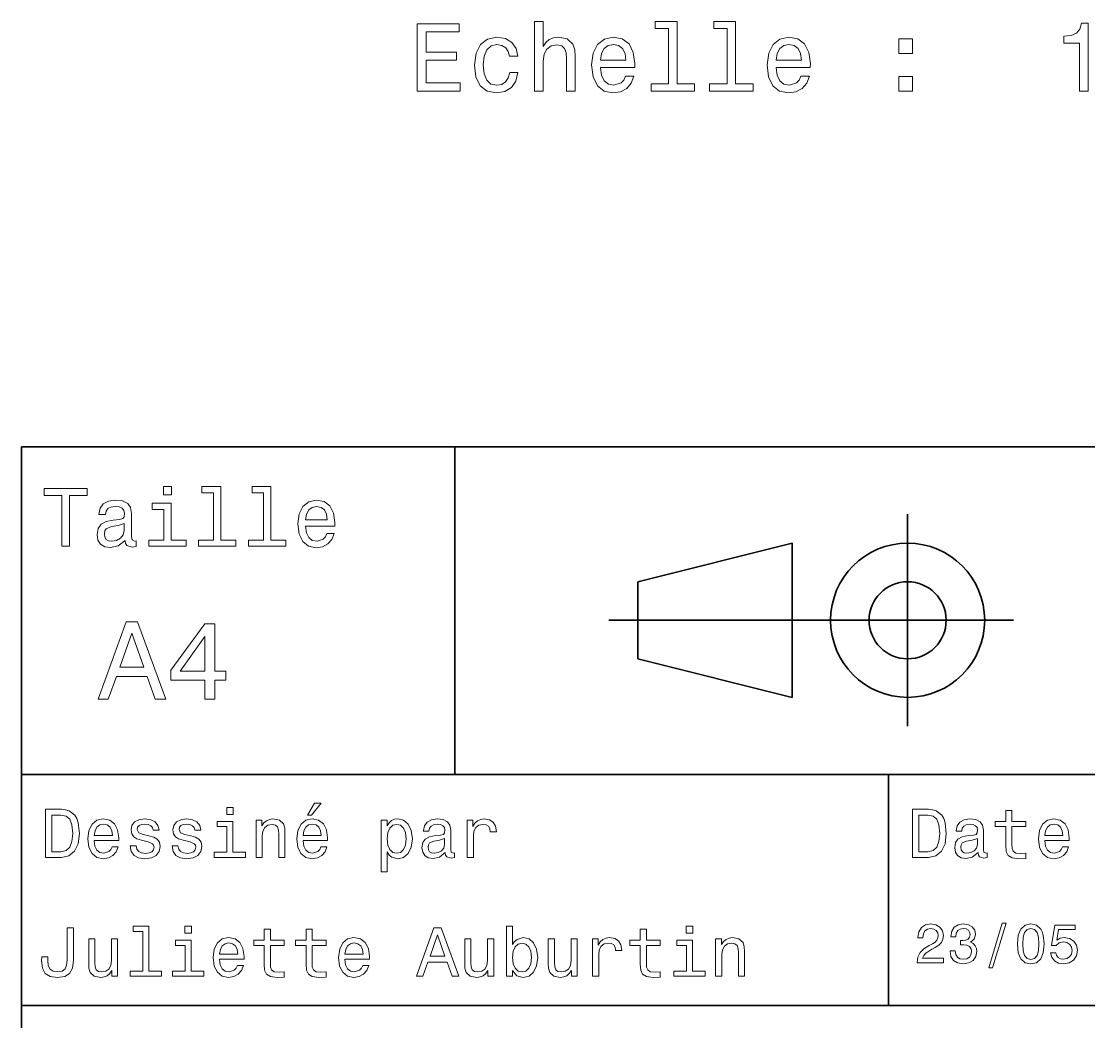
# Model space of a CAD drawing. Extents: x 0 to 297, y 0 to 210.
# Drawn here: x 97 to 152.4, y 40.2 to 92.1 of the extents above; entities that cross this region are included whole.
import ezdxf

# ---------------------------------------------------------------- set-up
doc = ezdxf.new("R2010")
doc.units = 0

msp = doc.modelspace()

# ---------------------------------------------------------------- linework, layer by layer
at = {"color": 7, "lineweight": 35}
for p, q in [((97, 10), (97, 70)), ((97, 70), (287, 70)), ((127.5, 61), (148.5, 61)), ((97, 53), (162, 53)), ((97, 41), (162, 41))]:
    msp.add_line(p, q, dxfattribs=at)
at = {"color": 7, "lineweight": 35, "ltscale": 0.425}
msp.add_line((119.5, 53), (119.5, 70), dxfattribs=at)
at = {"color": 7, "lineweight": 35, "ltscale": 0.275}
msp.add_line((143, 55.5), (143, 66.5), dxfattribs=at)
at = {"color": 7, "lineweight": 35, "ltscale": 0.206155}
for p, q in [((129, 63), (137, 65)), ((137, 57), (129, 59))]:
    msp.add_line(p, q, dxfattribs=at)
at = {"color": 7, "lineweight": 35, "ltscale": 0.2}
msp.add_line((137, 65), (137, 57), dxfattribs=at)
at = {"color": 7, "lineweight": 35, "ltscale": 0.1}
msp.add_line((129, 59), (129, 63), dxfattribs=at)
at = {"color": 7, "lineweight": 35, "ltscale": 0.3}
msp.add_line((142, 41), (142, 53), dxfattribs=at)
at = {"color": 7, "lineweight": 13}
for points in [[(123.640244, 88.459274), (124.084045, 88.459274), (124.084045, 90.022675), (124.129433, 90.380745), (124.275688, 90.64299), (124.502632, 90.804375), (124.805229, 90.864891), (125.047302, 90.814461), (125.198601, 90.678291), (125.274246, 90.451347), (125.299461, 90.148758), (125.299461, 88.459274), (125.743271, 88.459274), (125.743271, 90.239532), (125.723091, 90.597603), (125.632317, 90.895157), (125.334763, 91.167488), (124.870789, 91.263306), (124.618629, 91.228004), (124.401772, 91.132187), (124.220215, 90.980888), (124.084045, 90.774117), (124.084045, 92.080315), (123.640244, 92.080315)], [(130.594849, 91.707115), (130.594849, 88.832474), (129.682022, 88.832474), (129.682022, 88.459274), (131.946442, 88.459274), (131.946442, 88.832474), (131.038651, 88.832474), (131.038651, 92.080315), (129.89888, 92.080315), (129.89888, 91.707115)], [(133.630875, 91.707115), (133.630875, 88.832474), (132.718048, 88.832474), (132.718048, 88.459274), (134.982452, 88.459274), (134.982452, 88.832474), (134.074677, 88.832474), (134.074677, 92.080315), (132.934906, 92.080315), (132.934906, 91.707115)], [(151.917618, 88.459274), (152.376556, 88.459274), (152.376556, 91.984489), (152.033615, 91.984489), (151.942841, 91.676857), (151.761276, 91.470078), (151.483902, 91.349045), (151.100616, 91.308701), (151.100616, 90.95063), (151.917618, 90.95063)], [(117.553062, 88.459274), (119.772087, 88.459274), (119.772087, 88.882904), (118.017044, 88.882904), (118.017044, 90.068062), (119.580444, 90.068062), (119.580444, 90.486649), (118.017044, 90.486649), (118.017044, 91.535645), (119.731743, 91.535645), (119.731743, 91.959274), (117.553062, 91.959274)], [(122.329002, 90.269791), (122.767761, 90.269791), (122.676987, 90.673248), (122.460129, 90.990974), (122.122231, 91.18766), (121.683472, 91.263306), (121.199318, 91.162445), (120.831161, 90.88002), (120.599174, 90.421089), (120.518486, 89.805817), (120.594131, 89.195587), (120.821075, 88.741692), (121.179146, 88.459274), (121.668343, 88.363457), (122.102058, 88.439102), (122.439957, 88.650917), (122.671944, 88.983772), (122.772804, 89.427574), (122.349174, 89.427574), (122.273529, 89.145157), (122.132317, 88.933334), (121.930588, 88.802216), (121.683472, 88.761871), (121.375832, 88.827431), (121.153931, 89.02916), (121.017761, 89.356972), (120.972374, 89.820946), (121.017761, 90.274834), (121.158974, 90.602646), (121.385918, 90.804375), (121.683472, 90.874977), (121.945717, 90.82959), (122.142403, 90.7136), (122.273529, 90.521957)], [(127.06459, 89.684776), (128.839813, 89.684776), (128.844849, 89.891548), (128.76416, 90.471519), (128.542252, 90.905243), (128.18924, 91.167488), (127.720215, 91.263306), (127.261276, 91.162445), (126.908249, 90.88002), (126.681305, 90.421089), (126.600616, 89.815903), (126.676262, 89.195587), (126.903214, 88.741692), (127.25119, 88.459274), (127.705086, 88.363457), (128.09845, 88.429016), (128.421219, 88.600487), (128.658249, 88.872818), (128.794418, 89.235931), (128.355652, 89.235931), (128.264877, 89.034203), (128.133759, 88.882904), (127.760559, 88.761871), (127.473091, 88.817345), (127.256233, 88.993858), (127.115028, 89.281319), (127.06459, 89.669647)], [(127.06459, 90.057976), (127.120071, 90.40596), (127.256233, 90.663162), (127.463005, 90.819504), (127.735344, 90.874977), (128.00264, 90.819504), (128.209412, 90.663162), (128.33548, 90.40596), (128.380875, 90.057976)], [(136.172668, 89.684776), (137.947876, 89.684776), (137.952927, 89.891548), (137.872223, 90.471519), (137.65033, 90.905243), (137.297302, 91.167488), (136.828278, 91.263306), (136.369354, 91.162445), (136.016327, 90.88002), (135.789383, 90.421089), (135.708679, 89.815903), (135.784332, 89.195587), (136.011276, 88.741692), (136.359268, 88.459274), (136.813156, 88.363457), (137.206528, 88.429016), (137.529297, 88.600487), (137.766327, 88.872818), (137.902496, 89.235931), (137.46373, 89.235931), (137.372955, 89.034203), (137.241821, 88.882904), (136.868622, 88.761871), (136.581161, 88.817345), (136.364304, 88.993858), (136.223099, 89.281319), (136.172668, 89.669647)], [(136.172668, 90.057976), (136.228134, 90.40596), (136.364304, 90.663162), (136.571075, 90.819504), (136.843414, 90.874977), (137.110703, 90.819504), (137.317474, 90.663162), (137.443558, 90.40596), (137.488953, 90.057976)], [(142.552338, 90.416046), (143.248306, 90.416046), (143.248306, 91.167488), (142.552338, 91.167488)], [(142.552338, 88.459274), (143.248306, 88.459274), (143.248306, 89.210716), (142.552338, 89.210716)], [(99.102303, 64.837173), (99.5, 64.837173), (99.5, 67.47406), (100.407784, 67.47406), (100.407784, 67.837173), (98.190201, 67.837173), (98.190201, 67.47406), (99.102303, 67.47406)], [(104.786743, 67.940918), (104.384727, 67.940918), (104.384727, 67.508644), (104.786743, 67.508644)], [(106.969742, 67.621033), (106.969742, 65.157059), (106.187317, 65.157059), (106.187317, 64.837173), (108.128242, 64.837173), (108.128242, 65.157059), (107.350143, 65.157059), (107.350143, 67.940918), (106.373199, 67.940918), (106.373199, 67.621033)], [(109.572044, 67.621033), (109.572044, 65.157059), (108.789627, 65.157059), (108.789627, 64.837173), (110.730545, 64.837173), (110.730545, 65.157059), (109.952454, 65.157059), (109.952454, 67.940918), (108.975502, 67.940918), (108.975502, 67.621033)], [(102.387611, 65.139771), (102.387611, 65.126801), (102.409225, 64.979828), (102.47406, 64.876076), (102.746399, 64.793945), (102.958214, 64.828529), (102.958214, 65.122475), (102.867432, 65.109505), (102.746399, 65.165703), (102.724785, 65.338615), (102.724785, 66.540344), (102.672913, 66.84726), (102.521614, 67.0634), (102.257927, 67.193085), (101.886169, 67.240631), (101.523056, 67.188759), (101.255043, 67.041786), (101.086456, 66.812675), (101.030258, 66.510086), (101.030258, 66.484146), (101.371758, 66.484146), (101.402016, 66.665703), (101.497116, 66.795387), (101.65274, 66.873199), (101.873199, 66.903458), (102.085014, 66.881844), (102.236313, 66.817001), (102.327087, 66.704605), (102.357346, 66.548988), (102.340057, 66.367432), (102.270897, 66.276657), (102.097984, 66.233429), (101.773773, 66.198845), (101.402016, 66.121033), (101.138329, 65.982704), (100.982712, 65.766571), (100.935158, 65.446686), (100.978386, 65.161385), (101.112389, 64.949562), (101.328529, 64.815559), (101.626801, 64.768013), (102.028816, 64.858788)], [(104.773773, 65.157059), (104.773773, 67.080688), (103.796829, 67.080688), (103.796829, 66.756485), (104.393372, 66.756485), (104.393372, 65.157059), (103.615273, 65.157059), (103.615273, 64.837173), (105.560516, 64.837173), (105.560516, 65.157059)], [(111.750717, 65.887604), (113.272339, 65.887604), (113.276657, 66.064842), (113.207497, 66.561958), (113.017288, 66.933716), (112.714699, 67.158501), (112.312683, 67.240631), (111.919312, 67.154175), (111.616714, 66.912102), (111.422188, 66.51873), (111.353027, 66), (111.41787, 65.4683), (111.612396, 65.079247), (111.91066, 64.837173), (112.299713, 64.755043), (112.636887, 64.811234), (112.913544, 64.958214), (113.116714, 65.191643), (113.233429, 65.502876), (112.857346, 65.502876), (112.779541, 65.329971), (112.667145, 65.200287), (112.34726, 65.096542), (112.100868, 65.144089), (111.914986, 65.295387), (111.793945, 65.541786), (111.750717, 65.874634)], [(111.750717, 66.207489), (111.798271, 66.50576), (111.914986, 66.726219), (112.092216, 66.860229), (112.325653, 66.907776), (112.554756, 66.860229), (112.731987, 66.726219), (112.840057, 66.50576), (112.878967, 66.207489)], [(102.344383, 65.649857), (102.292511, 65.425072), (102.154182, 65.252159), (101.946686, 65.139771), (101.691643, 65.100861), (101.527374, 65.122475), (101.41066, 65.191643), (101.337173, 65.312675), (101.315559, 65.481262), (101.332855, 65.632561), (101.402016, 65.740631), (101.678673, 65.861671), (102.028816, 65.913544), (102.344383, 66.017288)], [(100.982712, 56.9049), (101.51297, 56.9049), (101.933716, 58.080692), (103.530258, 58.080692), (103.951012, 56.9049), (104.492798, 56.9049), (103.028816, 60.910664), (102.440926, 60.910664)], [(106.521614, 56.9049), (107.040344, 56.9049), (107.040344, 57.896255), (107.610954, 57.896255), (107.610954, 58.357349), (107.040344, 58.357349), (107.040344, 60.818443), (106.515854, 60.818443), (104.763687, 58.403458), (104.763687, 57.896255), (106.521614, 57.896255)], [(102.118156, 58.570606), (102.734871, 60.334293), (103.351585, 58.570606)], [(105.247841, 58.357349), (106.521614, 60.149857), (106.521614, 58.357349)], [(99.080688, 51.190563), (98.248558, 51.190563), (98.248558, 48.690563), (99.080688, 48.690563), (99.473343, 48.769814), (99.765129, 49.011169), (99.945244, 49.40382), (100.010086, 49.940563), (99.952446, 50.488113), (99.880402, 50.70425), (99.779541, 50.877163), (99.487755, 51.111313), (99.296829, 51.168949)], [(107.992798, 51.27702), (107.657784, 51.27702), (107.657784, 50.916786), (107.992798, 50.916786)], [(111.84726, 50.88797), (112.059799, 50.88797), (112.560516, 51.500362), (112.207489, 51.500362)], [(144.080688, 51.190563), (143.248566, 51.190563), (143.248566, 48.690563), (144.080688, 48.690563), (144.473343, 48.769814), (144.765137, 49.011169), (144.945251, 49.40382), (145.010086, 49.940563), (144.952454, 50.488113), (144.880402, 50.70425), (144.779541, 50.877163), (144.487747, 51.111313), (144.296829, 51.168949)], [(148.100861, 50.289986), (148.100861, 49.320965), (148.122482, 49.007565), (148.223343, 48.791428), (148.425079, 48.665348), (148.767288, 48.62212), (149.141937, 48.640129), (149.141937, 48.913906), (148.868149, 48.892292), (148.619598, 48.921112), (148.486313, 49.011169), (148.42868, 49.162464), (148.417862, 49.375), (148.417862, 50.289986), (149.141937, 50.289986), (149.141937, 50.560158), (148.417862, 50.560158), (148.417862, 51.125721), (148.100861, 51.125721), (148.100861, 50.560158), (147.553314, 50.560158), (147.553314, 50.289986)], [(99.055473, 50.891571), (99.329254, 50.837536), (99.516571, 50.671829), (99.628242, 50.376442), (99.664268, 49.940563), (99.624641, 49.519093), (99.51297, 49.223705), (99.322044, 49.047192), (99.055473, 48.989555), (98.583572, 48.989555), (98.583572, 50.891571)], [(100.784584, 49.565922), (102.052597, 49.565922), (102.056198, 49.713619), (101.998558, 50.127884), (101.840057, 50.437683), (101.587898, 50.625), (101.252884, 50.693443), (100.925072, 50.621399), (100.672913, 50.41967), (100.510803, 50.091862), (100.453171, 49.659584), (100.507202, 49.216499), (100.669312, 48.892292), (100.91787, 48.690563), (101.242073, 48.62212), (101.523056, 48.668949), (101.753601, 48.791428), (101.922913, 48.98595), (102.020172, 49.245319), (101.706772, 49.245319), (101.64193, 49.101227), (101.548271, 48.993156), (101.2817, 48.9067), (101.07637, 48.946327), (100.921471, 49.072407), (100.820602, 49.27774), (100.784584, 49.555115)], [(100.784584, 49.832493), (100.824211, 50.081055), (100.921471, 50.264771), (101.069168, 50.376442), (101.263687, 50.416069), (101.454613, 50.376442), (101.602303, 50.264771), (101.69236, 50.081055), (101.724785, 49.832493)], [(103.623199, 49.818085), (103.317001, 49.890129), (103.090057, 49.972984), (103.014412, 50.142292), (103.036026, 50.261169), (103.111671, 50.347622), (103.234146, 50.401657), (103.41066, 50.423271), (103.579971, 50.401657), (103.713257, 50.336815), (103.799713, 50.239555), (103.835732, 50.109871), (104.145531, 50.109871), (104.145531, 50.117077), (104.091499, 50.351227), (103.943802, 50.534943), (103.713257, 50.650219), (103.41066, 50.693443), (103.104469, 50.650219), (102.881126, 50.531342), (102.740631, 50.354828), (102.697403, 50.131485), (102.729828, 49.915348), (102.830688, 49.76405), (102.996399, 49.655983), (103.237755, 49.580334), (103.590775, 49.493877), (103.806915, 49.40382), (103.864555, 49.331772), (103.886169, 49.223705), (103.853745, 49.09042), (103.767288, 48.989555), (103.626801, 48.924713), (103.439484, 48.903099), (103.241356, 48.924713), (103.09726, 49.000362), (103, 49.122841), (102.960373, 49.292149), (102.654175, 49.292149), (102.704613, 49.003963), (102.852303, 48.795029), (103.086456, 48.668949), (103.41066, 48.62212), (103.749283, 48.668949), (103.997841, 48.795029), (104.149139, 48.996758), (104.203171, 49.259727), (104.163544, 49.486671), (104.051872, 49.641571), (103.868156, 49.742435)], [(105.791786, 49.818085), (105.485588, 49.890129), (105.258644, 49.972984), (105.182999, 50.142292), (105.204613, 50.261169), (105.280258, 50.347622), (105.40274, 50.401657), (105.579254, 50.423271), (105.748558, 50.401657), (105.881844, 50.336815), (105.9683, 50.239555), (106.004326, 50.109871), (106.314117, 50.109871), (106.314117, 50.117077), (106.260086, 50.351227), (106.112396, 50.534943), (105.881844, 50.650219), (105.579254, 50.693443), (105.273056, 50.650219), (105.049713, 50.531342), (104.909225, 50.354828), (104.865997, 50.131485), (104.898415, 49.915348), (104.999283, 49.76405), (105.164986, 49.655983), (105.406342, 49.580334), (105.759369, 49.493877), (105.975502, 49.40382), (106.033142, 49.331772), (106.054756, 49.223705), (106.022339, 49.09042), (105.935883, 48.989555), (105.795387, 48.924713), (105.60807, 48.903099), (105.409943, 48.924713), (105.265854, 49.000362), (105.168587, 49.122841), (105.12896, 49.292149), (104.822769, 49.292149), (104.873199, 49.003963), (105.020897, 48.795029), (105.255043, 48.668949), (105.579254, 48.62212), (105.91787, 48.668949), (106.166428, 48.795029), (106.317726, 48.996758), (106.371758, 49.259727), (106.33213, 49.486671), (106.220459, 49.641571), (106.036743, 49.742435)], [(107.981987, 48.957134), (107.981987, 50.560158), (107.16787, 50.560158), (107.16787, 50.289986), (107.664986, 50.289986), (107.664986, 48.957134), (107.016571, 48.957134), (107.016571, 48.690563), (108.637611, 48.690563), (108.637611, 48.957134)], [(109.181557, 48.690563), (109.498558, 48.690563), (109.498558, 49.807278), (109.530983, 50.063042), (109.635445, 50.250362), (109.797546, 50.365635), (110.013687, 50.408863), (110.1866, 50.372841), (110.29467, 50.275578), (110.348701, 50.113472), (110.366714, 49.897335), (110.366714, 48.690563), (110.683716, 48.690563), (110.683716, 49.962177), (110.669312, 50.217941), (110.604469, 50.430477), (110.39193, 50.625), (110.060516, 50.693443), (109.876801, 50.668228), (109.721901, 50.599785), (109.588615, 50.484512), (109.484146, 50.329613), (109.484146, 50.625), (109.181557, 50.625)], [(111.627518, 49.565922), (112.895531, 49.565922), (112.899132, 49.713619), (112.841499, 50.127884), (112.682999, 50.437683), (112.430832, 50.625), (112.095825, 50.693443), (111.768013, 50.621399), (111.515854, 50.41967), (111.353745, 50.091862), (111.296112, 49.659584), (111.350143, 49.216499), (111.512245, 48.892292), (111.760803, 48.690563), (112.085014, 48.62212), (112.365997, 48.668949), (112.596542, 48.791428), (112.765854, 48.98595), (112.863113, 49.245319), (112.549713, 49.245319), (112.484871, 49.101227), (112.391212, 48.993156), (112.124641, 48.9067), (111.919312, 48.946327), (111.764412, 49.072407), (111.663544, 49.27774), (111.627518, 49.555115)], [(111.627518, 49.832493), (111.667145, 50.081055), (111.764412, 50.264771), (111.912102, 50.376442), (112.106628, 50.416069), (112.297546, 50.376442), (112.445244, 50.264771), (112.535301, 50.081055), (112.567726, 49.832493)], [(115.986313, 50.326012), (115.986313, 50.625), (115.669312, 50.625), (115.669312, 47.941284), (115.986313, 47.941284), (115.986313, 48.98595), (116.097984, 48.816643), (116.22406, 48.704971), (116.541069, 48.62212), (116.843658, 48.690563), (117.081413, 48.895893), (117.236313, 49.2201), (117.293945, 49.659584), (117.236313, 50.095463), (117.081413, 50.41967), (116.843658, 50.621399), (116.541069, 50.693443), (116.368156, 50.671829), (116.220459, 50.603386), (116.094383, 50.488113)], [(119.005043, 48.942726), (119.005043, 48.931919), (119.023056, 48.809441), (119.077087, 48.722984), (119.304031, 48.654541), (119.480545, 48.683357), (119.480545, 48.928314), (119.4049, 48.917507), (119.304031, 48.96434), (119.286026, 49.108429), (119.286026, 50.109871), (119.242798, 50.365635), (119.116714, 50.54575), (118.896973, 50.65382), (118.587173, 50.693443), (118.284584, 50.650219), (118.061241, 50.52774), (117.920746, 50.336815), (117.873917, 50.084656), (117.873917, 50.063042), (118.158501, 50.063042), (118.183716, 50.21434), (118.26297, 50.322407), (118.392654, 50.387249), (118.57637, 50.412464), (118.752884, 50.394455), (118.878967, 50.34042), (118.954613, 50.246758), (118.979828, 50.117077), (118.965416, 49.965778), (118.907784, 49.890129), (118.763687, 49.854107), (118.493515, 49.825291), (118.183716, 49.760448), (117.963974, 49.645176), (117.834297, 49.465057), (117.79467, 49.19849), (117.830688, 48.960735), (117.942368, 48.784222), (118.122482, 48.67255), (118.37104, 48.632927), (118.706055, 48.708576)], [(120.143372, 48.690563), (120.460373, 48.690563), (120.460373, 49.796471), (120.492798, 50.063042), (120.590057, 50.253963), (120.748558, 50.369236), (120.961098, 50.408863), (121.119598, 50.383648), (121.238472, 50.3116), (121.310516, 50.189121), (121.335739, 50.023415), (121.656342, 50.023415), (121.613113, 50.315205), (121.49424, 50.524136), (121.296112, 50.650219), (121.02594, 50.693443), (120.842224, 50.664627), (120.683716, 50.592579), (120.543228, 50.4701), (120.431557, 50.304398), (120.431557, 50.625), (120.143372, 50.625)], [(144.055481, 50.891571), (144.329254, 50.837536), (144.516571, 50.671829), (144.628235, 50.376442), (144.664261, 49.940563), (144.624634, 49.519093), (144.51297, 49.223705), (144.322052, 49.047192), (144.055481, 48.989555), (143.583572, 48.989555), (143.583572, 50.891571)], [(146.656342, 48.942726), (146.656342, 48.931919), (146.674347, 48.809441), (146.728394, 48.722984), (146.955338, 48.654541), (147.131851, 48.683357), (147.131851, 48.928314), (147.056198, 48.917507), (146.955338, 48.96434), (146.937317, 49.108429), (146.937317, 50.109871), (146.894089, 50.365635), (146.768005, 50.54575), (146.548264, 50.65382), (146.23848, 50.693443), (145.935883, 50.650219), (145.71254, 50.52774), (145.572052, 50.336815), (145.525223, 50.084656), (145.525223, 50.063042), (145.809799, 50.063042), (145.835022, 50.21434), (145.914261, 50.322407), (146.043945, 50.387249), (146.227661, 50.412464), (146.404175, 50.394455), (146.530258, 50.34042), (146.605911, 50.246758), (146.631119, 50.117077), (146.616714, 49.965778), (146.559082, 49.890129), (146.414978, 49.854107), (146.144806, 49.825291), (145.835022, 49.760448), (145.61528, 49.645176), (145.485596, 49.465057), (145.445969, 49.19849), (145.481995, 48.960735), (145.593658, 48.784222), (145.773773, 48.67255), (146.022339, 48.632927), (146.357346, 48.708576)], [(150.121765, 49.565922), (151.389771, 49.565922), (151.393372, 49.713619), (151.335739, 50.127884), (151.177231, 50.437683), (150.925079, 50.625), (150.590057, 50.693443), (150.262253, 50.621399), (150.010086, 50.41967), (149.847977, 50.091862), (149.790344, 49.659584), (149.844376, 49.216499), (150.006485, 48.892292), (150.255051, 48.690563), (150.579254, 48.62212), (150.860229, 48.668949), (151.090775, 48.791428), (151.260086, 48.98595), (151.357346, 49.245319), (151.043945, 49.245319), (150.979111, 49.101227), (150.885452, 48.993156), (150.618881, 48.9067), (150.413544, 48.946327), (150.258652, 49.072407), (150.157776, 49.27774), (150.121765, 49.555115)], [(150.121765, 49.832493), (150.161377, 50.081055), (150.258652, 50.264771), (150.406342, 50.376442), (150.600861, 50.416069), (150.791794, 50.376442), (150.939484, 50.264771), (151.029541, 50.081055), (151.061966, 49.832493)], [(116.48703, 48.9067), (116.274498, 48.953533), (116.119598, 49.097622), (116.022339, 49.331772), (115.989914, 49.659584), (116.022339, 49.983791), (116.119598, 50.217941), (116.274498, 50.358429), (116.48703, 50.408863), (116.681557, 50.358429), (116.836456, 50.21434), (116.933716, 49.98019), (116.969742, 49.659584), (116.933716, 49.335377), (116.836456, 49.097622), (116.681557, 48.953533)], [(118.969025, 49.367798), (118.925797, 49.180477), (118.810516, 49.036385), (118.637611, 48.942726), (118.425072, 48.910305), (118.288185, 48.928314), (118.190926, 48.98595), (118.129684, 49.086815), (118.111671, 49.227306), (118.126083, 49.353386), (118.183716, 49.443443), (118.414268, 49.544312), (118.706055, 49.587536), (118.969025, 49.673992)], [(146.620316, 49.367798), (146.577087, 49.180477), (146.461823, 49.036385), (146.28891, 48.942726), (146.07637, 48.910305), (145.939484, 48.928314), (145.842224, 48.98595), (145.780975, 49.086815), (145.76297, 49.227306), (145.777374, 49.353386), (145.835022, 49.443443), (146.065567, 49.544312), (146.357346, 49.587536), (146.620316, 49.673992)], [(99.372475, 43.359509), (99.34726, 43.092937), (99.271614, 42.909222), (99.116714, 42.79755), (98.87896, 42.765129), (98.644814, 42.79755), (98.489914, 42.902016), (98.399857, 43.085735), (98.374641, 43.352306), (98.381844, 43.532421), (98.05764, 43.532421), (98.05043, 43.348701), (98.093658, 42.948845), (98.241356, 42.671471), (98.497116, 42.516571), (98.875359, 42.462536), (99.25, 42.516571), (99.50576, 42.671471), (99.653458, 42.945244), (99.700287, 43.3451), (99.700287, 45.030979), (99.372475, 45.030979)], [(103.306198, 44.850864), (103.306198, 42.79755), (102.654175, 42.79755), (102.654175, 42.530979), (104.271614, 42.530979), (104.271614, 42.79755), (103.623199, 42.79755), (103.623199, 45.117435), (102.809074, 45.117435), (102.809074, 44.850864)], [(105.824211, 45.117435), (105.489197, 45.117435), (105.489197, 44.757202), (105.824211, 44.757202)], [(109.606628, 44.130402), (109.606628, 43.161381), (109.628242, 42.84798), (109.729111, 42.631844), (109.930832, 42.505764), (110.273056, 42.462536), (110.647697, 42.480545), (110.647697, 42.754322), (110.373917, 42.732708), (110.125359, 42.761528), (109.992073, 42.851585), (109.934441, 43.00288), (109.92363, 43.215416), (109.92363, 44.130402), (110.647697, 44.130402), (110.647697, 44.400574), (109.92363, 44.400574), (109.92363, 44.966137), (109.606628, 44.966137), (109.606628, 44.400574), (109.059074, 44.400574), (109.059074, 44.130402)], [(111.775215, 44.130402), (111.775215, 43.161381), (111.796829, 42.84798), (111.897697, 42.631844), (112.099426, 42.505764), (112.441643, 42.462536), (112.816284, 42.480545), (112.816284, 42.754322), (112.542511, 42.732708), (112.293945, 42.761528), (112.16066, 42.851585), (112.103027, 43.00288), (112.092216, 43.215416), (112.092216, 44.130402), (112.816284, 44.130402), (112.816284, 44.400574), (112.092216, 44.400574), (112.092216, 44.966137), (111.775215, 44.966137), (111.775215, 44.400574), (111.227661, 44.400574), (111.227661, 44.130402)], [(117.506485, 42.530979), (117.837898, 42.530979), (118.100868, 43.26585), (119.098701, 43.26585), (119.361671, 42.530979), (119.700287, 42.530979), (118.785301, 45.03458), (118.41787, 45.03458)], [(122.492081, 42.829971), (122.726227, 42.552593), (123.046829, 42.462536), (123.349426, 42.530979), (123.590782, 42.736309), (123.742081, 43.064121), (123.799713, 43.5), (123.742081, 43.935879), (123.587173, 44.260086), (123.349426, 44.461815), (123.046829, 44.533859), (122.729828, 44.440201), (122.600143, 44.324928), (122.492081, 44.170029), (122.492081, 45.117435), (122.175072, 45.117435), (122.175072, 42.530979), (122.492081, 42.530979)], [(129.123932, 44.130402), (129.123932, 43.161381), (129.145538, 42.84798), (129.246399, 42.631844), (129.448135, 42.505764), (129.790344, 42.462536), (130.164993, 42.480545), (130.164993, 42.754322), (129.89122, 42.732708), (129.642654, 42.761528), (129.509369, 42.851585), (129.451736, 43.00288), (129.440933, 43.215416), (129.440933, 44.130402), (130.164993, 44.130402), (130.164993, 44.400574), (129.440933, 44.400574), (129.440933, 44.966137), (129.123932, 44.966137), (129.123932, 44.400574), (128.57637, 44.400574), (128.57637, 44.130402)], [(131.84726, 45.117435), (131.512253, 45.117435), (131.512253, 44.757202), (131.84726, 44.757202)], [(143.489914, 43.224785), (144.864563, 43.224785), (144.864563, 43.472622), (143.778107, 43.472622), (143.838623, 43.60807), (143.942368, 43.720463), (144.262253, 43.925072), (144.432281, 44.011528), (144.622482, 44.135448), (144.757935, 44.279541), (144.835739, 44.44957), (144.864563, 44.642651), (144.815567, 44.884727), (144.680115, 45.074928), (144.472626, 45.195965), (144.20462, 45.239193), (143.927963, 45.190201), (143.71759, 45.054756), (143.582138, 44.838619), (143.536026, 44.553314), (143.536026, 44.51297), (143.798279, 44.51297), (143.798279, 44.536022), (143.824219, 44.731991), (143.902023, 44.876083), (144.02594, 44.9683), (144.190201, 45), (144.357361, 44.971184), (144.481277, 44.899136), (144.561966, 44.786743), (144.59079, 44.645535), (144.570602, 44.51297), (144.515854, 44.400578), (144.42363, 44.302593), (144.296829, 44.216141), (144.126801, 44.12392), (143.844391, 43.945248), (143.645538, 43.755043), (143.52739, 43.524498), (143.489914, 43.233429)], [(145.201736, 43.853027), (145.201736, 43.832855), (145.247849, 43.556198), (145.383286, 43.348705), (145.596542, 43.216141), (145.878967, 43.167149), (146.17868, 43.216141), (146.403458, 43.342941), (146.547562, 43.54467), (146.599426, 43.804035), (146.57637, 43.974064), (146.51297, 44.112392), (146.409225, 44.219021), (146.270905, 44.296829), (146.458221, 44.45245), (146.524506, 44.700291), (146.481277, 44.925072), (146.357361, 45.0951), (146.155624, 45.201729), (145.878967, 45.239193), (145.619598, 45.193085), (145.420761, 45.066284), (145.291077, 44.864555), (145.247849, 44.596542), (145.247849, 44.57637), (145.504333, 44.57637), (145.52739, 44.760807), (145.60231, 44.893372), (145.723343, 44.974064), (145.893372, 45.002884), (146.043228, 44.979828), (146.15274, 44.919308), (146.219025, 44.821327), (146.244965, 44.688763), (146.219025, 44.54755), (146.149857, 44.45245), (146.028824, 44.394814), (145.864563, 44.377522), (145.752167, 44.380405), (145.752167, 44.15274), (145.893372, 44.158501), (146.074936, 44.132565), (146.210373, 44.0634), (146.291077, 43.951008), (146.319885, 43.804035), (146.288193, 43.63689), (146.20462, 43.51297), (146.072052, 43.435158), (145.896255, 43.409222), (145.714706, 43.438042), (145.582138, 43.524498), (145.498566, 43.662827), (145.466858, 43.853027)], [(147.213257, 42.956772), (147.412109, 42.956772), (148.109512, 45.279541), (147.907791, 45.279541)], [(148.703171, 44.201729), (148.746399, 43.749279), (148.881851, 43.426514), (149.097992, 43.230549), (149.397705, 43.167149), (149.694534, 43.230549), (149.910675, 43.426514), (150.043228, 43.749279), (150.08934, 44.201729), (150.043228, 44.651299), (149.98848, 44.829971), (149.910675, 44.976948), (149.694534, 45.172913), (149.397705, 45.239193), (149.097992, 45.172913), (148.881851, 44.974064), (148.746399, 44.651299)], [(148.979828, 44.201729), (149.002884, 44.550434), (149.074936, 44.801155), (149.20462, 44.948128), (149.397705, 45), (149.587906, 44.948128), (149.71759, 44.801155), (149.789627, 44.550434), (149.812683, 44.201729), (149.789627, 43.850143), (149.71759, 43.599426), (149.587906, 43.45245), (149.397705, 43.403458), (149.20462, 43.45245), (149.074936, 43.599426), (149.002884, 43.850143)], [(150.417877, 43.746399), (150.481277, 43.510086), (150.622482, 43.325649), (150.829971, 43.210377), (151.095108, 43.167149), (151.386169, 43.219021), (151.613831, 43.360233), (151.757935, 43.585014), (151.812683, 43.873199), (151.763687, 44.141212), (151.625366, 44.351585), (151.409225, 44.487034), (151.129684, 44.536022), (150.913544, 44.501442), (150.746399, 44.406342), (150.827087, 44.945248), (151.703171, 44.945248), (151.703171, 45.181557), (150.634003, 45.181557), (150.47551, 44.12104), (150.706055, 44.12104), (150.873199, 44.256485), (151.086456, 44.305477), (151.270905, 44.273777), (151.412109, 44.181557), (151.50145, 44.040348), (151.533142, 43.858791), (151.50145, 43.677235), (151.409225, 43.536022), (151.268021, 43.446686), (151.086456, 43.414986), (150.933716, 43.435158), (150.815567, 43.501442), (150.729111, 43.605186), (150.685883, 43.746399)], [(101.998558, 44.465416), (101.681557, 44.465416), (101.681557, 43.348701), (101.645531, 43.089336), (101.541069, 42.902016), (101.37896, 42.786743), (101.166428, 42.750721), (100.997116, 42.779537), (100.889046, 42.865993), (100.827812, 43.013687), (100.8134, 43.222622), (100.8134, 44.465416), (100.496399, 44.465416), (100.496399, 43.193802), (100.507202, 42.938038), (100.575645, 42.725502), (100.784584, 42.530979), (101.119598, 42.462536), (101.299713, 42.487751), (101.454613, 42.552593), (101.587898, 42.664265), (101.695969, 42.826366), (101.695969, 42.530979), (101.998558, 42.530979)], [(105.8134, 42.79755), (105.8134, 44.400574), (104.999283, 44.400574), (104.999283, 44.130402), (105.496399, 44.130402), (105.496399, 42.79755), (104.847984, 42.79755), (104.847984, 42.530979), (106.469025, 42.530979), (106.469025, 42.79755)], [(107.290344, 43.406338), (108.558357, 43.406338), (108.561958, 43.554035), (108.504326, 43.9683), (108.345825, 44.278099), (108.093658, 44.465416), (107.758644, 44.533859), (107.430832, 44.461815), (107.178673, 44.260086), (107.016571, 43.932278), (106.958931, 43.5), (107.01297, 43.056915), (107.175072, 42.732708), (107.42363, 42.530979), (107.747841, 42.462536), (108.028816, 42.509365), (108.259369, 42.631844), (108.428673, 42.826366), (108.52594, 43.085735), (108.21254, 43.085735), (108.147697, 42.941643), (108.054031, 42.833572), (107.78746, 42.747116), (107.58213, 42.786743), (107.427231, 42.912823), (107.32637, 43.118156), (107.290344, 43.395531)], [(113.796112, 43.406338), (115.064117, 43.406338), (115.067719, 43.554035), (115.010086, 43.9683), (114.851585, 44.278099), (114.599426, 44.465416), (114.264404, 44.533859), (113.9366, 44.461815), (113.684441, 44.260086), (113.522331, 43.932278), (113.464699, 43.5), (113.51873, 43.056915), (113.680832, 42.732708), (113.929398, 42.530979), (114.253601, 42.462536), (114.534584, 42.509365), (114.765129, 42.631844), (114.934433, 42.826366), (115.0317, 43.085735), (114.7183, 43.085735), (114.653458, 42.941643), (114.559799, 42.833572), (114.293228, 42.747116), (114.087898, 42.786743), (113.932999, 42.912823), (113.83213, 43.118156), (113.796112, 43.395531)], [(118.216141, 43.572044), (118.601585, 44.674351), (118.98703, 43.572044)], [(121.515854, 44.465416), (121.198853, 44.465416), (121.198853, 43.348701), (121.162827, 43.089336), (121.058357, 42.902016), (120.896255, 42.786743), (120.683716, 42.750721), (120.514412, 42.779537), (120.406342, 42.865993), (120.3451, 43.013687), (120.330696, 43.222622), (120.330696, 44.465416), (120.013687, 44.465416), (120.013687, 43.193802), (120.024498, 42.938038), (120.092941, 42.725502), (120.301872, 42.530979), (120.636887, 42.462536), (120.817001, 42.487751), (120.971901, 42.552593), (121.105186, 42.664265), (121.213257, 42.826366), (121.213257, 42.530979), (121.515854, 42.530979)], [(125.853027, 44.465416), (125.536026, 44.465416), (125.536026, 43.348701), (125.5, 43.089336), (125.395538, 42.902016), (125.233429, 42.786743), (125.020897, 42.750721), (124.851585, 42.779537), (124.743515, 42.865993), (124.682281, 43.013687), (124.66787, 43.222622), (124.66787, 44.465416), (124.350868, 44.465416), (124.350868, 43.193802), (124.361679, 42.938038), (124.430115, 42.725502), (124.639053, 42.530979), (124.974068, 42.462536), (125.154182, 42.487751), (125.309082, 42.552593), (125.442368, 42.664265), (125.550438, 42.826366), (125.550438, 42.530979), (125.853027, 42.530979)], [(126.649139, 42.530979), (126.966141, 42.530979), (126.966141, 43.636887), (126.998566, 43.903458), (127.095825, 44.094379), (127.254326, 44.209652), (127.466866, 44.249279), (127.625366, 44.224064), (127.74424, 44.152016), (127.816284, 44.029537), (127.841507, 43.863831), (128.162109, 43.863831), (128.118881, 44.155621), (128, 44.364552), (127.80188, 44.490635), (127.531708, 44.533859), (127.347984, 44.505043), (127.189484, 44.432995), (127.048996, 44.310516), (126.937325, 44.144814), (126.937325, 44.465416), (126.649139, 44.465416)], [(131.836456, 42.79755), (131.836456, 44.400574), (131.022339, 44.400574), (131.022339, 44.130402), (131.519455, 44.130402), (131.519455, 42.79755), (130.871048, 42.79755), (130.871048, 42.530979), (132.492081, 42.530979), (132.492081, 42.79755)], [(133.036026, 42.530979), (133.353027, 42.530979), (133.353027, 43.647694), (133.385452, 43.903458), (133.489914, 44.090778), (133.652023, 44.206051), (133.868164, 44.249279), (134.041077, 44.213257), (134.149139, 44.115993), (134.203171, 43.953888), (134.221191, 43.737751), (134.221191, 42.530979), (134.538193, 42.530979), (134.538193, 43.802593), (134.523773, 44.058357), (134.458939, 44.270893), (134.246399, 44.465416), (133.914993, 44.533859), (133.731277, 44.508644), (133.57637, 44.440201), (133.443085, 44.324928), (133.338623, 44.170029), (133.338623, 44.465416), (133.036026, 44.465416)], [(107.290344, 43.672909), (107.329971, 43.921471), (107.427231, 44.105186), (107.574928, 44.216858), (107.769455, 44.256485), (107.960373, 44.216858), (108.10807, 44.105186), (108.198128, 43.921471), (108.230545, 43.672909)], [(113.796112, 43.672909), (113.835732, 43.921471), (113.932999, 44.105186), (114.080688, 44.216858), (114.275215, 44.256485), (114.466141, 44.216858), (114.613831, 44.105186), (114.703888, 43.921471), (114.736313, 43.672909)], [(123.47551, 43.5), (123.439484, 43.175793), (123.342224, 42.938038), (123.187325, 42.793949), (122.992798, 42.747116), (122.780258, 42.793949), (122.625366, 42.938038), (122.528099, 43.172188), (122.495682, 43.5), (122.528099, 43.824207), (122.625366, 44.058357), (122.780258, 44.198845), (122.992798, 44.249279), (123.187325, 44.198845), (123.342224, 44.054756), (123.439484, 43.820606)]]:
    msp.add_lwpolyline(points, close=True, dxfattribs=at)
at = {"color": 7, "lineweight": 35}
for radius in [4, 2]:
    msp.add_circle((143, 61), radius, dxfattribs=at)

doc.saveas('drawing.dxf')
